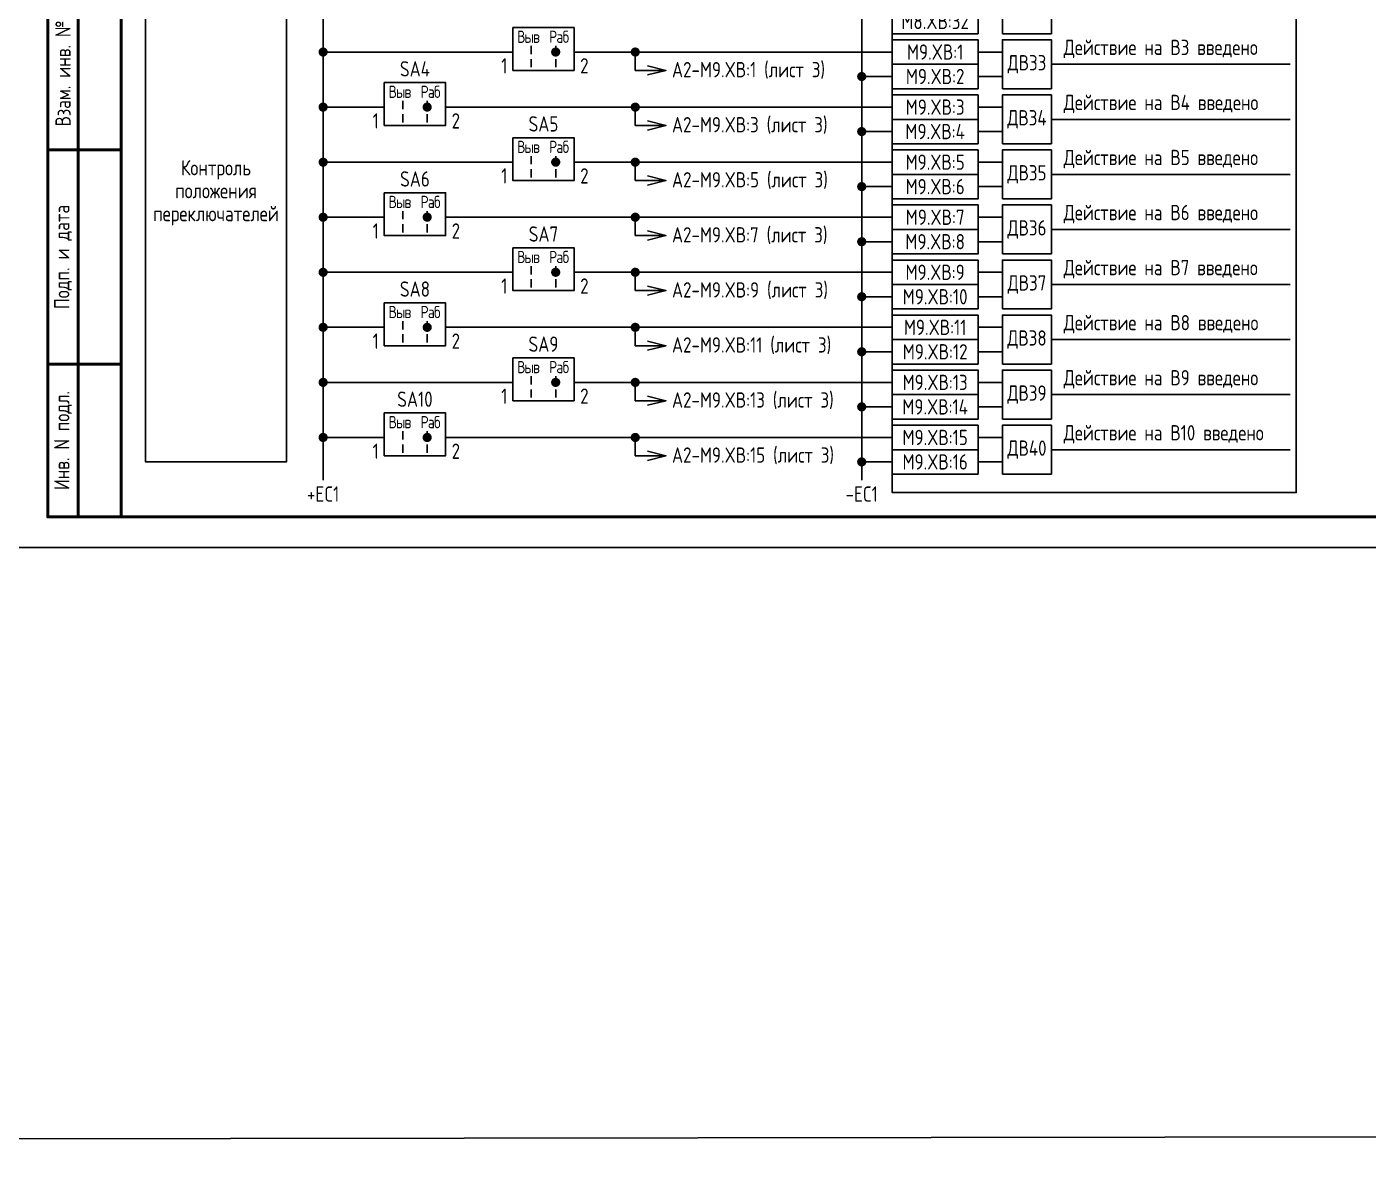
# Model space of a CAD drawing. Header units: millimetres. Extents: x -1245 to 5086, y -99 to 618.
# Drawn here: x 424.6 to 643.8, y -99 to 85.1 of the extents above; entities that cross this region are included whole.
import ezdxf

# ---------------------------------------------------------------- set-up
doc = ezdxf.new("R2010")
doc.units = ezdxf.units.MM
doc.styles.add('Gost_type_A', font='GOST_A.TTF')

# ---------------------------------------------------------------- blocks, each defined once
blk = doc.blocks.new('Формат_А3')
blk.add_lwpolyline([(-420, 297), (0, 297), (0, 0), (-420, 0)], close=True)
at = {"lineweight": 50}
blk.add_lwpolyline([(-400, 292), (-5, 292), (-5, 5), (-400, 5)], close=True, dxfattribs=at)
blk = doc.blocks.new('Штамп левый нижний')
at = {"lineweight": 50}
for points in [[(-12, 145), (-7, 145), (-7, 110), (-12, 110)], [(-7, 145), (0, 145), (0, 110), (-7, 110)], [(-12, 110), (-7, 110), (-7, 85), (-12, 85)], [(-7, 110), (0, 110), (0, 85), (-7, 85)], [(-12, 85), (-7, 85), (-7, 60), (-12, 60)], [(-7, 85), (0, 85), (0, 60), (-7, 60)], [(-12, 60), (-7, 60), (-7, 25), (-12, 25)], [(-7, 60), (0, 60), (0, 25), (-7, 25)], [(-12, 25), (-7, 25), (-7, 0), (-12, 0)], [(-7, 25), (0, 25), (0, 0), (-7, 0)]]:
    blk.add_lwpolyline(points, close=True, dxfattribs=at)
at = {"char_height": 2.5, "attachment_point": 5, "rotation": 90, "style": 'Gost_type_A'}
for s, insert, width in [('Подп. и дата', (-9.5, 127.5), 35), ('Инв. № дубл.', (-9.5, 97.5), 25), ('Взам. инв. №', (-9.5, 72.5), 25), ('Подп. и дата', (-9.5, 42.5), 35), ('Инв. N подл.', (-9.5, 12.5), 25)]:
    blk.add_mtext(s, dxfattribs=dict(at, insert=insert, width=width))
blk = doc.blocks.new('POINT')
at = {"const_width": 0.75}
blk.add_lwpolyline([(-0.375, 0, 1), (0.375, 0, 1)], format="xyb", close=True, dxfattribs=at)
blk = doc.blocks.new('Переключатель_положение')
for p, q in [((2, 1), (2, -0.34)), ((2, -1.14), (2, -2.49))]:
    blk.add_line(p, q)

msp = doc.modelspace()

# ---------------------------------------------------------------- linework, layer by layer
for p, q in [((561, 263), (561, 11)), ((473, 239), (473, 11)), ((473, 81), (504, 81)), ((514, 81), (566, 81)), ((524, 78), (524, 81)), ((580, 81), (584, 81)), ((592, 79), (631, 79)), ((529, 78), (524, 78)), ((566, 77), (561, 77)), ((580, 77), (584, 77)), ((483, 72), (473, 72)), ((493, 72), (566, 72)), ((524, 69), (524, 72)), ((580, 72), (584, 72)), ((529, 69), (524, 69)), ((566, 68), (561, 68)), ((580, 68), (584, 68)), ((592, 70), (631, 70)), ((473, 63), (504, 63)), ((514, 63), (566, 63)), ((524, 60), (524, 63)), ((580, 63), (584, 63)), ((529, 60), (524, 60)), ((592, 61), (631, 61)), ((566, 59), (561, 59)), ((580, 59), (584, 59)), ((483, 54), (473, 54)), ((493, 54), (566, 54)), ((524, 51), (524, 54)), ((580, 54), (584, 54)), ((529, 51), (524, 51)), ((592, 52), (631, 52)), ((566, 50), (561, 50)), ((580, 50), (584, 50)), ((473, 45), (504, 45)), ((514, 45), (566, 45)), ((524, 42), (524, 45)), ((580, 45), (584, 45)), ((529, 42), (524, 42)), ((592, 43), (631, 43)), ((566, 41), (561, 41)), ((580, 41), (584, 41)), ((483, 36), (473, 36)), ((493, 36), (566, 36)), ((524, 33), (524, 36)), ((580, 36), (584, 36)), ((529, 33), (524, 33)), ((592, 34), (631, 34)), ((566, 32), (561, 32)), ((580, 32), (584, 32)), ((473, 27), (504, 27)), ((514, 27), (566, 27)), ((524, 24), (524, 27)), ((580, 27), (584, 27)), ((592, 25), (631, 25)), ((529, 24), (524, 24)), ((566, 23), (561, 23)), ((580, 23), (584, 23)), ((483, 18), (473, 18)), ((493, 18), (566, 18)), ((524, 15), (524, 18)), ((580, 18), (584, 18)), ((592, 16), (631, 16)), ((529, 15), (524, 15)), ((566, 14), (561, 14)), ((580, 14), (584, 14))]:
    msp.add_line(p, q)
at = {"color": 3}
msp.add_lwpolyline([(-1245, 609), (5086, 618), (5086, -90), (-1245, -99)], close=True, dxfattribs=at)
for points in [[(566, 218), (632, 218), (632, 9), (566, 9)], [(467, 102), (444, 102), (444, 14), (467, 14)], [(566, 88), (580, 88), (580, 84), (566, 84)], [(504, 85), (514, 85), (514, 78), (504, 78)], [(566, 83), (580, 83), (580, 79), (566, 79)], [(566, 79), (580, 79), (580, 75), (566, 75)], [(483, 76), (493, 76), (493, 69), (483, 69)], [(566, 74), (580, 74), (580, 70), (566, 70)], [(566, 70), (580, 70), (580, 66), (566, 66)], [(504, 67), (514, 67), (514, 60), (504, 60)], [(566, 65), (580, 65), (580, 61), (566, 61)], [(566, 61), (580, 61), (580, 57), (566, 57)], [(483, 58), (493, 58), (493, 51), (483, 51)], [(566, 56), (580, 56), (580, 52), (566, 52)], [(566, 52), (580, 52), (580, 48), (566, 48)], [(504, 49), (514, 49), (514, 42), (504, 42)], [(566, 47), (580, 47), (580, 43), (566, 43)], [(566, 43), (580, 43), (580, 39), (566, 39)], [(483, 40), (493, 40), (493, 33), (483, 33)], [(566, 38), (580, 38), (580, 34), (566, 34)], [(566, 34), (580, 34), (580, 30), (566, 30)], [(504, 31), (514, 31), (514, 24), (504, 24)], [(566, 29), (580, 29), (580, 25), (566, 25)], [(566, 25), (580, 25), (580, 21), (566, 21)], [(483, 22), (493, 22), (493, 15), (483, 15)], [(566, 20), (580, 20), (580, 16), (566, 16)], [(566, 16), (580, 16), (580, 12), (566, 12)]]:
    msp.add_lwpolyline(points, close=True)
at = {"ltscale": 4}
for points in [[(584, 84), (592, 84), (592, 92), (584, 92)], [(584, 75), (592, 75), (592, 83), (584, 83)], [(584, 66), (592, 66), (592, 74), (584, 74)], [(584, 57), (592, 57), (592, 65), (584, 65)], [(584, 48), (592, 48), (592, 56), (584, 56)], [(584, 39), (592, 39), (592, 47), (584, 47)], [(584, 30), (592, 30), (592, 38), (584, 38)], [(584, 21), (592, 21), (592, 29), (584, 29)], [(584, 12), (592, 12), (592, 20), (584, 20)]]:
    msp.add_lwpolyline(points, close=True, dxfattribs=at)
for points in [[(526, 77.25), (529, 78), (526, 78.75)], [(526, 68.25), (529, 69), (526, 69.75)], [(526, 59.25), (529, 60), (526, 60.75)], [(526, 50.25), (529, 51), (526, 51.75)], [(526, 41.25), (529, 42), (526, 42.75)], [(526, 32.25), (529, 33), (526, 33.75)], [(526, 23.25), (529, 24), (526, 24.75)], [(526, 14.25), (529, 15), (526, 15.75)]]:
    msp.add_lwpolyline(points)

# ---------------------------------------------------------------- block references
for name, p in [('Формат_А3', (840, 0)), ('Штамп левый нижний', (440, 5)), ('POINT', (473, 81)), ('Переключатель_положение', (505, 81)), ('POINT', (511, 81)), ('Переключатель_положение', (509, 81)), ('POINT', (561, 77)), ('POINT', (473, 72)), ('Переключатель_положение', (484, 72)), ('POINT', (490, 72)), ('Переключатель_положение', (488, 72)), ('POINT', (561, 68)), ('POINT', (473, 63)), ('Переключатель_положение', (505, 63)), ('POINT', (511, 63)), ('Переключатель_положение', (509, 63)), ('POINT', (561, 59)), ('Переключатель_положение', (484, 54)), ('Переключатель_положение', (488, 54)), ('POINT', (473, 54)), ('POINT', (490, 54)), ('POINT', (561, 50)), ('POINT', (473, 45)), ('Переключатель_положение', (505, 45)), ('POINT', (511, 45)), ('Переключатель_положение', (509, 45)), ('POINT', (561, 41)), ('POINT', (473, 36)), ('Переключатель_положение', (484, 36)), ('POINT', (490, 36)), ('Переключатель_положение', (488, 36)), ('POINT', (561, 32)), ('POINT', (473, 27)), ('Переключатель_положение', (505, 27)), ('POINT', (511, 27)), ('Переключатель_положение', (509, 27)), ('POINT', (561, 23)), ('POINT', (473, 18)), ('Переключатель_положение', (484, 18)), ('POINT', (490, 18)), ('Переключатель_положение', (488, 18)), ('POINT', (561, 14))]:
    msp.add_blockref(name, p)
at = {"xscale": -1}
for p in [(524, 81), (524, 72), (524, 63), (524, 54), (524, 45), (524, 36), (524, 27), (524, 18)]:
    msp.add_blockref('POINT', p, dxfattribs=at)
at = {"rotation": 180}
for p in [(524, 81), (524, 72), (524, 63), (524, 54), (524, 45), (524, 36), (524, 27), (524, 18)]:
    msp.add_blockref('POINT', p, dxfattribs=at)

# ---------------------------------------------------------------- texts
at = {"style": 'Gost_type_A'}
for s, insert, char_height, width, attachment_point in [('M8.XВ:32', (573, 86), 2.5, 14, 5), ('{\\T0.9;Выв}', (506.5, 83.5), 2, 5, 5), ('{\\T0.9;Раб}', (511.5, 83.5), 2, 5, 5), ('M9.XВ:1', (573, 81), 2.5, 14, 5), ('Действие на В3 введено', (594, 80), 2.5, 38, 7), ('SA4', (488, 77), 2.5, 10, 8), ('{\\T0.9;1}', (503, 80), 2.5, 5, 3), ('{\\T0.9;2}', (515, 80), 2.5, 5, 1), ('ДВ33', (588, 79), 2.5, 7.9998, 5), ('M9.XВ:2', (573, 77), 2.5, 14, 5), ('{\\T0.9;Выв}', (485.5, 74.5), 2, 5, 5), ('{\\T0.9;Раб}', (490.5, 74.5), 2, 5, 5), ('M9.XВ:3', (573, 72), 2.5, 14, 5), ('Действие на В4 введено', (594, 71), 2.5, 38, 7), ('{\\T0.9;1}', (482, 71), 2.5, 5, 3), ('{\\T0.9;2}', (494, 71), 2.5, 5, 1), ('SA5', (509, 68), 2.5, 10, 8), ('ДВ34', (588, 70), 2.5, 7.9998, 5), ('M9.XВ:4', (573, 68), 2.5, 14, 5), ('{\\T0.9;Выв}', (506.5, 65.5), 2, 5, 5), ('{\\T0.9;Раб}', (511.5, 65.5), 2, 5, 5), ('M9.XВ:5', (573, 63), 2.5, 14, 5), ('Действие на В5 введено', (594, 62), 2.5, 38, 7), ('SA6', (488, 59), 2.5, 10, 8), ('{\\T0.9;1}', (503, 62), 2.5, 5, 3), ('{\\T0.9;2}', (515, 62), 2.5, 5, 1), ('ДВ35', (588, 61), 2.5, 7.9998, 5), ('M9.XВ:6', (573, 59), 2.5, 14, 5), ('{\\T0.9;Выв}', (485.5, 56.5), 2, 5, 5), ('{\\T0.9;Раб}', (490.5, 56.5), 2, 5, 5), ('M9.XВ:7', (573, 54), 2.5, 14, 5), ('Действие на В6 введено', (594, 53), 2.5, 38, 7), ('{\\T0.9;1}', (482, 53), 2.5, 5, 3), ('{\\T0.9;2}', (494, 53), 2.5, 5, 1), ('ДВ36', (588, 52), 2.5, 7.9998, 5), ('SA7', (509, 50), 2.5, 10, 8), ('M9.XВ:8', (573, 50), 2.5, 14, 5), ('{\\T0.9;Выв}', (506.5, 47.5), 2, 5, 5), ('{\\T0.9;Раб}', (511.5, 47.5), 2, 5, 5), ('M9.XВ:9', (573, 45), 2.5, 14, 5), ('Действие на В7 введено', (594, 44), 2.5, 38, 7), ('{\\T0.9;1}', (503, 44), 2.5, 5, 3), ('{\\T0.9;2}', (515, 44), 2.5, 5, 1), ('ДВ37', (588, 43), 2.5, 7.9998, 5), ('SA8', (488, 41), 2.5, 10, 8), ('M9.XВ:10', (573, 41), 2.5, 14, 5), ('{\\T0.9;Выв}', (485.5, 38.5), 2, 5, 5), ('{\\T0.9;Раб}', (490.5, 38.5), 2, 5, 5), ('Действие на В8 введено', (594, 35), 2.5, 38, 7), ('M9.XВ:11', (573, 36), 2.5, 14, 5), ('ДВ38', (588, 34), 2.5, 7.9998, 5), ('{\\T0.9;1}', (482, 35), 2.5, 5, 3), ('{\\T0.9;2}', (494, 35), 2.5, 5, 1), ('SA9', (509, 32), 2.5, 10, 8), ('M9.XВ:12', (573, 32), 2.5, 14, 5), ('{\\T0.9;Выв}', (506.5, 29.5), 2, 5, 5), ('{\\T0.9;Раб}', (511.5, 29.5), 2, 5, 5), ('Действие на В9 введено', (594, 26), 2.5, 38, 7), ('M9.XВ:13', (573, 27), 2.5, 14, 5), ('ДВ39', (588, 25), 2.5, 7.9998, 5), ('SA10', (488, 23), 2.5, 10, 8), ('{\\T0.9;1}', (503, 26), 2.5, 5, 3), ('{\\T0.9;2}', (515, 26), 2.5, 5, 1), ('M9.XВ:14', (573, 23), 2.5, 14, 5), ('{\\T0.9;Выв}', (485.5, 20.5), 2, 5, 5), ('{\\T0.9;Раб}', (490.5, 20.5), 2, 5, 5), ('Действие на В10 введено', (594, 17), 2.5, 38, 7), ('M9.XВ:15', (573, 18), 2.5, 14, 5), ('{\\T0.9;1}', (482, 17), 2.5, 5, 3), ('{\\T0.9;2}', (494, 17), 2.5, 5, 1), ('ДВ40', (588, 16), 2.5, 7.9998, 5), ('M9.XВ:16', (573, 14), 2.5, 14, 5), ('+EC1', (473, 10), 2.5, 20, 2), ('-EC1', (561, 10), 2.5, 20, 2)]:
    msp.add_mtext(s, dxfattribs=dict(at, insert=insert, char_height=char_height, width=width, attachment_point=attachment_point))
at = {"char_height": 2.5, "style": 'Gost_type_A'}
for s, insert, width, attachment_point, line_spacing_factor in [('A2-M9.XВ:1 (лист 3)', (530, 78), 31, 4, 0.8), ('A2-M9.XВ:3 (лист 3)', (530, 69), 31, 4, 0.8), ('Контроль положения\\Pпереключателей', (455.5, 58), 23, 5, 0.9), ('A2-M9.XВ:5 (лист 3)', (530, 60), 31, 4, 0.8), ('A2-M9.XВ:7 (лист 3)', (530, 51), 31, 4, 0.8), ('A2-M9.XВ:9 (лист 3)', (530, 42), 31, 4, 0.8), ('A2-M9.XВ:11 (лист 3)', (530, 33), 31, 4, 0.8), ('A2-M9.XВ:13 (лист 3)', (530, 24), 31, 4, 0.8), ('A2-M9.XВ:15 (лист 3)', (530, 15), 31, 4, 0.8)]:
    msp.add_mtext(s, dxfattribs=dict(at, insert=insert, width=width, attachment_point=attachment_point, line_spacing_factor=line_spacing_factor))

doc.saveas('drawing.dxf')
